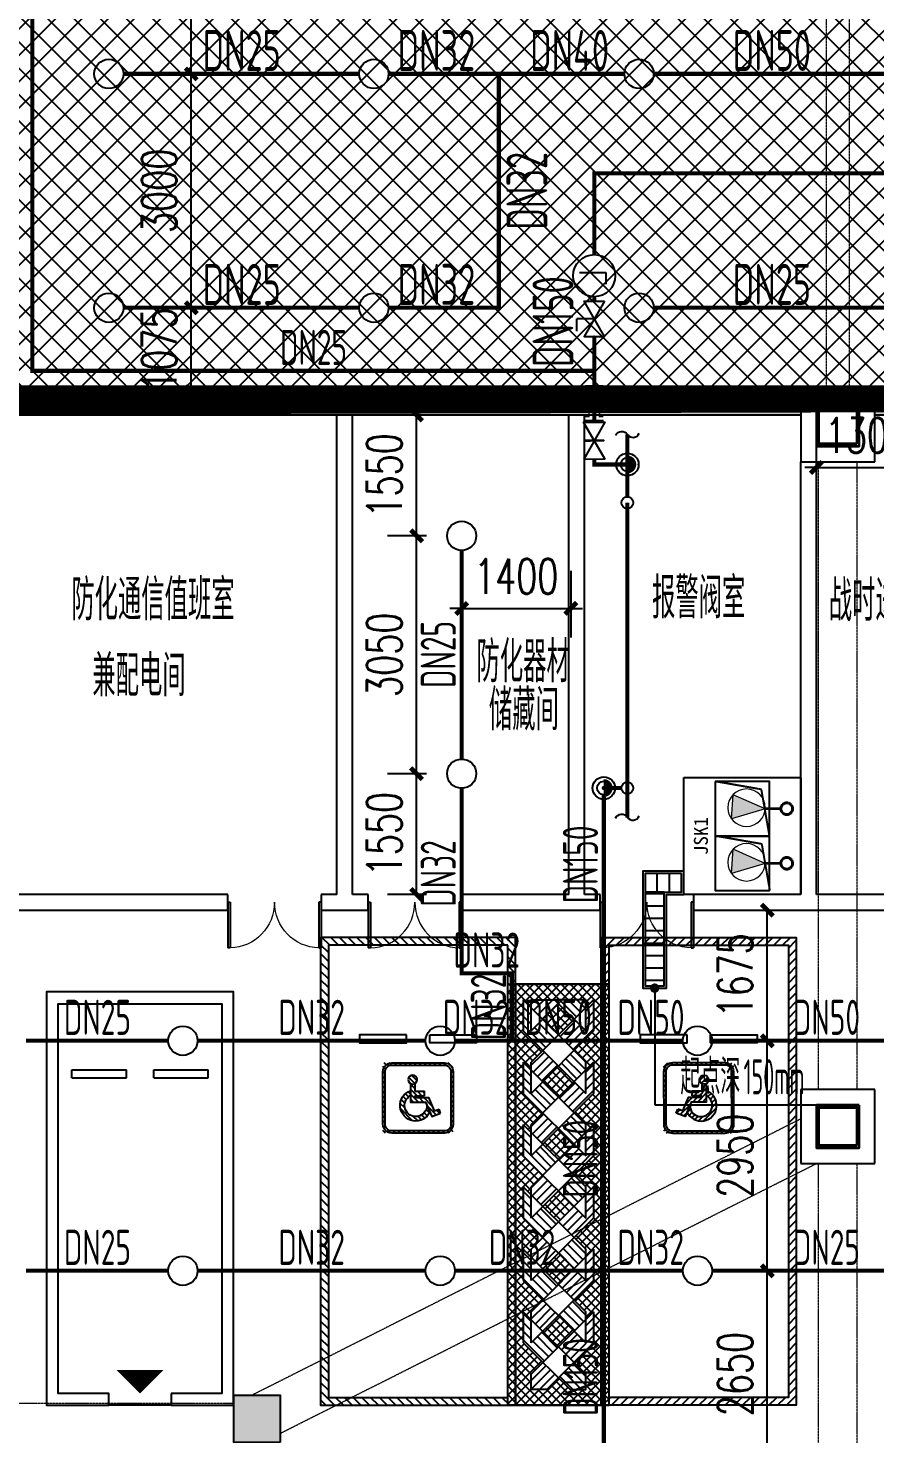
# Model space of a CAD drawing. Extents: x 6824721 to 16538177, y 2478193 to 6665639.
# Drawn here: x 8805328 to 8816189, y 2873509 to 2891538 of the extents above; entities that cross this region are included whole.
import ezdxf

# ---------------------------------------------------------------- set-up
doc = ezdxf.new("R2010")
doc.units = 0
doc.header["$LTSCALE"] = 10
for name, pattern in [('DASH', [0.35, 0.25, -0.1]), ('DASHEDX2', [1.5, 1, -0.5]), ('排水', [1.1, 1, -0.1])]:
    doc.linetypes.add(name, pattern=pattern)
for name, color, linetype, lineweight in [('$0$A-PUB_HATCH', 8, 'Continuous', 0), ('GPS-污水', 2, '排水', 40), ('钢梁', 141, 'Continuous', 18)]:
    doc.layers.add(name, color=color, linetype=linetype, lineweight=lineweight)
for name, color, linetype in [('0-wo', 8, 'Continuous'), ('0-绿', 3, 'Continuous'), ('00-停车位', 67, 'Continuous'), ('03小品', 2, 'Continuous'), ('3', 7, 'Continuous'), ('car', 252, 'Continuous'), ('DIM_LEAD', 3, 'Continuous'), ('PUB_HATCH', 8, 'Continuous'), ('S-梁-虚线', 4, 'DASH'), ('W-EQUIP_喷头', 7, 'Continuous'), ('W-EQUIP_喷淋', 7, 'Continuous'), ('W-EVALVE_喷淋', 7, 'Continuous'), ('W-PIPE-喷淋中', 6, 'Continuous'), ('W-TEXT_喷淋', 7, 'Continuous'), ('W-TWT_DIM', 3, 'Continuous'), ('W-VALVE_喷淋', 7, 'Continuous'), ('W-VPIPE-喷淋', 6, 'Continuous'), ('WALL', 9, 'Continuous'), ('排水', 224, 'DASHEDX2'), ('集水坑', 4, 'Continuous')]:
    doc.layers.add(name, color=color, linetype=linetype)
doc.styles.add('8B2_02', font='tssdeng.shx', dxfattribs={"width": 0.7, "bigfont": 'TSSDCHN.shx'})
doc.styles.add('_TCH_DIM_T3', font='SIMPLEX', dxfattribs={"width": 0.705882, "bigfont": 'GBCBIG'})
doc.styles.add('_TWT_PIPEDN', font='TSSDENG', dxfattribs={"width": 0.8, "height": 3.5, "bigfont": 'TSSDCHN'})
doc.styles.get("Standard").update_dxf_attribs({"font": 'TSSDENG.shx', "width": 0.7, "bigfont": 'TSSDCHN.shx'})
doc.styles.add('黑体', font='simhei.ttf', dxfattribs={"width": 0.65})
doc.dimstyles.new('_TWT_ARCH&&150', dxfattribs={"dimtxt": 446.25, "dimasz": 150, "dimexe": 375, "dimexo": 450, "dimgap": 189.375, "dimtad": 1, "dimdec": 0, "dimzin": 0, "dimdsep": 46, "dimtxsty": '_TCH_DIM_T3', "dimblk": 'ARCHTICK', "dimcen": 0.09, "dimclrt": 7, "dimazin": 2, "dimtfac": 1, "dimtdec": 0, "dimtix": 1, "dimtmove": 2, "dimatfit": 3, "dimfxl": 0, "dimtolj": 1, "dimtzin": 0, "dimarcsym": 0})
pattern_1 = [(45, (-1868267.6, 386048.79), (-56.1266008, 56.1266008), [])]
pattern_2 = [(45, (-1051447.4, 216448.07), (-31.571213, 31.571213), [])]

# ---------------------------------------------------------------- blocks, each defined once
blk = doc.blocks.new('车位2400x5300')
at = {"layer": '00-停车位', "color": 251}
for p, q in [((-875, -1000), (-175, -1000)), ((-875, -1100), (-875, -1000)), ((-175, -1100), (-175, -1000)), ((175, -1000), (875, -1000)), ((175, -1100), (175, -1000)), ((875, -1100), (875, -1000)), ((-875, -1100), (-175, -1100)), ((175, -1100), (875, -1100)), ((400, -5300), (-400, -5300))]:
    blk.add_line(p, q, dxfattribs=at)
blk.add_lwpolyline([(400, -5150), (400, -5300), (1200, -5300), (1200, 0), (-1200, 0), (-1200, -5300), (-400, -5300), (-400, -5150), (-1050, -5150), (-1050, -150), (1050, -150), (1050, -5150), (400, -5150)], dxfattribs=at)
blk.add_lwpolyline([(0, -5150, 0, 600, 0), (0, -4850, 600, 600, 0)], format="xyseb", dxfattribs=at)
blk = doc.blocks.new('A$C45867796')
at = {"layer": '3'}
h = blk.add_hatch(dxfattribs=at)
h.set_pattern_fill('ANSI31', color=252, scale=50)
h.set_pattern_definition(pattern_1)
h.paths.add_polyline_path([(-2500, -6000), (0, -6000), (0, 0), (-2500, 0)])
h.paths.add_polyline_path([(-2400, -5900), (-100, -5900), (-100, -100), (-2400, -100)], flags=16)
h.paths.add_polyline_path([(-1400, -1250), (-1400, -1350), (-2000, -1350), (-2000, -1250)], flags=0)
h.paths.add_polyline_path([(-1100, -1250), (-500, -1250), (-500, -1350), (-1100, -1350)], flags=0)
h = blk.add_hatch(dxfattribs=at)
h.set_pattern_fill('ANSI31', color=252, scale=50)
h.set_pattern_definition(pattern_1)
h.paths.add_polyline_path([(-2500, -600), (-3700, -600), (-3700, -6000), (-2500, -6000)])
h.paths.add_polyline_path([(-2700, -1200), (-3100, -800), (-2700, -800)], flags=16)
h.paths.add_polyline_path([(-2700, -1600), (-2700, -2000), (-3500, -1200), (-3500, -800)], flags=16)
h.paths.add_polyline_path([(-2700, -2400), (-2700, -2800), (-3500, -2000), (-3500, -1600)], flags=16)
h.paths.add_polyline_path([(-3500, -2400), (-2700, -3200), (-2700, -3600), (-3500, -2800)], flags=16)
h.paths.add_polyline_path([(-3500, -3200), (-2700, -4000), (-2700, -4400), (-3500, -3600)], flags=16)
h.paths.add_polyline_path([(-3500, -4000), (-2700, -4800), (-2700, -5200), (-3500, -4400)], flags=16)
h.paths.add_polyline_path([(-3500, -4800), (-2700, -5600), (-2700, -5800), (-2900, -5800), (-3500, -5200)], flags=16)
h = blk.add_hatch(dxfattribs=at)
h.set_pattern_fill('ANSI31', color=252, scale=28.125)
h.set_pattern_definition(pattern_2)
h.paths.add_polyline_path([(-799, -2510), (-1699, -2510), (-1700, -1610), (-800, -1610)])
h.paths.add_polyline_path([(-827, -2482), (-1671, -2482), (-1672, -1638), (-828, -1638)], flags=16)
h = blk.add_hatch(dxfattribs=at)
h.set_pattern_fill('ANSI31', color=252, scale=28.125)
h.set_pattern_definition(pattern_2)
h.paths.add_polyline_path([(-1124, -1823, 1), (-1240, -1823, 1)])
h = blk.add_hatch(dxfattribs=at)
h.set_pattern_fill('ANSI31', color=252, scale=28.125)
h.set_pattern_definition(pattern_2)
h.paths.add_polyline_path([(-1210, -1974), (-1333, -1974), (-1333, -2030), (-1210, -2030), (-1210, -2055), (-1384, -2055), (-1457, -2224), (-1520, -2201), (-1539, -2254), (-1426, -2296), (-1347, -2111), (-1153, -2111), (-1153, -1873, -0.259), (-1210, -1874)])
h = blk.add_hatch(dxfattribs=at)
h.set_pattern_fill('ANSI31', color=252, scale=28.125)
h.set_pattern_definition(pattern_2)
h.paths.add_polyline_path([(-1363, -2149), (-1401, -2238, 1.512659), (-1153, -1967), (-1153, -2028, -1.826155)])
at = {"layer": 'car', "color": 8}
for p, q in [((-3500, -800), (-2700, -1600)), ((-2700, -1200), (-3100, -800)), ((-3500, -1200), (-2700, -2000)), ((-3500, -1600), (-2700, -2400)), ((-3500, -2000), (-2700, -2800)), ((-3500, -2400), (-2700, -3200)), ((-3500, -2800), (-2700, -3600)), ((-3500, -3200), (-2700, -4000)), ((-3500, -3600), (-2700, -4400)), ((-3500, -4000), (-2700, -4800)), ((-3500, -4400), (-2700, -5200)), ((-3500, -4800), (-2700, -5600))]:
    blk.add_line(p, q, dxfattribs=at)
at = {"layer": 'car', "ltscale": 0.5}
for p, q in [((-1210, -1974), (-1333, -1974)), ((-1333, -2030), (-1333, -1974)), ((-1210, -2030), (-1333, -2030)), ((-1539, -2254), (-1520, -2201))]:
    blk.add_line(p, q, dxfattribs=at)
for points in [[(-2500, 0), (0, 0), (0, -6000), (0, -6000), (-2500, -6000)], [(-2400, -100), (-100, -100), (-100, -5900), (-2400, -5900)], [(-3700, -600), (-2500, -600), (-2500, -6000), (-3700, -6000)], [(-1400, -1250), (-2000, -1250), (-2000, -1350), (-1400, -1350)], [(-1100, -1250), (-500, -1250), (-500, -1350), (-1100, -1350)]]:
    blk.add_lwpolyline(points, close=True, dxfattribs=at)
at = {"layer": 'car', "color": 8}
for points in [[(-3500, -800), (-3500, -1200)], [(-2700, -1200), (-2700, -800), (-3100, -800)], [(-3500, -1600), (-3500, -2000)], [(-2700, -2000), (-2700, -1600)], [(-3500, -2400), (-3500, -2800)], [(-2700, -2800), (-2700, -2400)], [(-3500, -3200), (-3500, -3600)], [(-2700, -3600), (-2700, -3200)], [(-3500, -4000), (-3500, -4400)], [(-2700, -4400), (-2700, -4000)], [(-3500, -4800), (-3500, -5200)], [(-2700, -5200), (-2700, -4800)], [(-3500, -5200), (-2900, -5800), (-2700, -5800), (-2700, -5600)]]:
    blk.add_lwpolyline(points, dxfattribs=at)
at = {"layer": 'car', "ltscale": 0.5}
for points in [[(-1587, -2510), (-912, -2510, 0.414214), (-799, -2397), (-800, -1722, 0.414214), (-912, -1610), (-1588, -1610, 0.414214), (-1700, -1723), (-1699, -2398, 0.414214)], [(-1587, -2482), (-912, -2482, 0.414214), (-827, -2397), (-828, -1722, 0.414214), (-912, -1638), (-1587, -1638, 0.414214), (-1672, -1723), (-1671, -2398, 0.414214)]]:
    blk.add_lwpolyline(points, format="xyb", close=True, dxfattribs=at)
for points in [[(-1153, -1873), (-1153, -2111), (-1347, -2111), (-1426, -2296), (-1539, -2254)], [(-1210, -1874), (-1210, -1974)], [(-1210, -2030), (-1210, -2055), (-1384, -2055), (-1457, -2224), (-1520, -2201)]]:
    blk.add_lwpolyline(points, dxfattribs=at)
blk.add_circle((-1182, -1823), 57.9, dxfattribs=at)
for radius, start, end in [(200, 204.5041, 70.6314), (143, 177.3017, 62.4815)]:
    blk.add_arc((-1220, -2155), radius, start, end, dxfattribs=at)
blk = doc.blocks.new('_FZH')
blk.add_lwpolyline([(-0.5, -0.5), (0.5, -0.5), (0.5, 0.5), (-0.5, 0.5)], close=True)
at = {"layer": 'PUB_HATCH'}
blk.add_solid([(-0.5, -0.5), (0.5, -0.5), (-0.5, 0.5), (0.5, 0.5)], dxfattribs=at)
blk = doc.blocks.new('$DorLib2D$00000002')
for p, q in [((-0.5, 0), (-0.5, 0.4875)), ((-0.475, 0.4875), (-0.5, 0.4875)), ((-0.475, 0), (-0.475, 0.4875)), ((0.475, 0), (0.475, 0.4875)), ((0.475, 0.4875), (0.5, 0.4875)), ((0.5, 0), (0.5, 0.4875)), ((-0.5, 0), (-0.475, 0)), ((0.5, 0), (0.475, 0))]:
    blk.add_line(p, q)
at = {"lineweight": 13}
for centre, start, end in [((-0.4875, 0), 0, 88.53072), ((0.4875, 0), 91.46928, 180)]:
    blk.add_arc(centre, 0.4875, start, end, dxfattribs=at)
blk = doc.blocks.new('$SB01_1')
h = blk.add_hatch(color=256)
h.dxf.hatch_style = 1
h.paths.add_polyline_path([(-0.381, -0.323), (0.5, 0), (-0.381, 0.323)])
h.paths.add_polyline_path([(0, 0), (0.002, 0), (0.002, 0.001), (0, 0.001)], flags=24)
h.paths.add_polyline_path([(0, -0.002), (0.003, -0.002), (0.003, -0.001), (0, -0.001)], flags=24)
h.paths.add_polyline_path([(0, -0.003), (0.003, -0.003), (0.003, -0.002), (0, -0.002)], flags=24)
for p, q in [((0.5, 0), (-0.381, 0.323)), ((-0.381, 0.323), (-0.381, -0.323)), ((0.5, 0), (-0.381, -0.323))]:
    blk.add_line(p, q)
blk.add_circle((0, 0), 0.5)
at = {"flags": 1}
for tag, p in [('UNIT', (0, 0)), ('SPEC', (0, -0.002)), ('WHAT', (0, -0.003))]:
    blk.add_attdef(tag, p, '', height=0.001, dxfattribs=at)
blk = doc.blocks.new('人防集水坑')
at = {"layer": 'GPS-污水', "color": 8, "linetype": '排水', "const_width": 35}
for points in [[(307486, 701151), (307284, 701151)], [(307486, 700451), (307284, 700451)]]:
    blk.add_lwpolyline(points, dxfattribs=at)
at = {"layer": 'GPS-污水', "color": 8, "linetype": '排水'}
for centre in [(307561, 701151), (307561, 700451)]:
    blk.add_circle(centre, 75, dxfattribs=at)
at = {"layer": '集水坑', "color": 8, "linetype": 'DASH', "ltscale": 0.5}
blk.add_lwpolyline([(306241, 700051), (306241, 701551), (307741, 701551), (307741, 700051)], close=True, dxfattribs=at)
at = {"layer": '集水坑', "color": 8, "linetype": 'Continuous', "ltscale": 0.5}
for points in [[(306641, 701501), (306641, 700801), (307341, 700801), (307341, 701501)], [(306641, 700801), (306641, 700101), (307341, 700101), (307341, 700801)]]:
    blk.add_lwpolyline(points, close=True, dxfattribs=at)
at = {"layer": '集水坑', "color": 8, "linetype": 'DASH', "ltscale": 0.5}
for points in [[(307341, 700801), (307237, 701397), (306641, 701501)], [(307347, 700101), (307243, 700697), (306647, 700801)]]:
    blk.add_lwpolyline(points, dxfattribs=at)
at = {"layer": '$0$A-PUB_HATCH', "color": 8, "linetype": '排水', "xscale": -480.0000000000002, "yscale": 480.0000000000002, "zscale": 480.0000000000002, "rotation": 176.2535374729293}
for p in [(307045, 701164, 0), (307045, 700464, 0)]:
    blk.add_blockref('$SB01_1', p, dxfattribs=at)
blk = doc.blocks.new('42pk')
at = {"layer": '03小品'}
h = blk.add_hatch(dxfattribs=at)
h.set_pattern_fill('ANSI31', color=8, scale=100, angle=585, style=0)
h.set_pattern_definition([(270, (499975, 1011634.6), (158.75, -2e-13), [])])
h.paths.add_polyline_path([(515211, 780230), (514772, 780230), (514772, 780470), (515211, 780470)])
h = blk.add_hatch(dxfattribs=at)
h.set_pattern_fill('ANSI31', color=8, scale=100, angle=135, style=0)
h.set_pattern_definition([(180, (499975, 1011634.6), (-1e-14, -158.75), [])])
h.paths.add_polyline_path([(514772, 779029), (515012, 779029), (515012, 780230), (514772, 780230)])
at = {"layer": '03小品', "color": 8}
for points in [[(515266, 780500), (514742, 780500), (514742, 778999), (515042, 778999), (515042, 780200), (515266, 780200), (515266, 780500)], [(515012, 780230), (514772, 780230)]]:
    blk.add_lwpolyline(points, dxfattribs=at)
blk.add_lwpolyline([(515236, 780470), (514772, 780470), (514772, 779029), (515012, 779029), (515012, 780230), (515236, 780230)], close=True, dxfattribs=at)
at = {"layer": 'DIM_LEAD', "color": 8}
for p, q in [((514892, 778999), (514892, 777501)), ((514892, 777501), (517064, 777501))]:
    blk.add_line(p, q, dxfattribs=at)
at = {"layer": 'DIM_LEAD', "color": 8, "const_width": 60}
blk.add_lwpolyline([(514892, 779029, 1), (514892, 778969, 1)], format="xyb", close=True, dxfattribs=at)
at = {"layer": '排水', "color": 8, "linetype": 'DASH'}
blk.add_lwpolyline([(514026, 782940, 0, 0, 0), (514738, 782228, 160, 0, 0), (515162, 781804, 0, 0, 0)], format="xyseb", dxfattribs=at)
at = {"layer": '集水坑', "color": 8, "linetype": 'Continuous'}
blk.add_blockref('人防集水坑', (209025, 80149), dxfattribs=at)
at = {"layer": '0-绿', "color": 8, "linetype": 'DASH', "style": '黑体'}
blk.add_text('JSK1', height=179.2, rotation=90, dxfattribs=at).set_placement((515574, 780705, 0))
at = {"layer": 'DIM_LEAD', "color": 8}
for s, width, p in [('起点深', 0.6, (515222, 777636)), ('150mm', 0.48, (516032, 777636))]:
    blk.add_text(s, height=450, dxfattribs=dict(at, width=width)).set_placement(p)
blk = doc.blocks.new('jkytk')
at = {"layer": 'WALL', "color": 1, "const_width": 200}
for points in [[(8537539, 2918952), (8537539, 2918952), (8530889, 2918952), (8530889, 2918252), (8528789, 2918252), (8528789, 2918952), (8516814, 2918952), (8516814, 2919852), (8516964, 2919852), (8516964, 2921752), (8509914, 2921752), (8509914, 2916752), (8499413, 2916751), (8499414, 2895502), (8528539, 2895502), (8528539, 2885752), (8531939, 2885752), (8531939, 2887852), (8537789, 2887852), (8537789, 2918951), (8537539, 2918952)], [(8549989, 2856077), (8515539, 2856077), (8515539, 2864326), (8498935, 2864326), (8498935, 2895326), (8528589, 2895402)]]:
    blk.add_lwpolyline(points, dxfattribs=at)
blk = doc.blocks.new('LIANGMOBAN')
at = {"layer": 'S-梁-虚线', "color": 8, "lineweight": 18}
for p, q in [((1946091, 181003), (1946091, 172953)), ((1946391, 172953), (1946391, 181003)), ((1945991, 172003), (1945991, 163953)), ((1946491, 163953), (1946491, 172003)), ((1945766, 163575), (1938720, 160028)), ((1939091, 159544), (1945965, 163003)), ((1945991, 163003), (1945991, 151953)), ((1946491, 151953), (1946491, 163003)), ((1931291, 159928), (1938491, 159928))]:
    blk.add_line(p, q, dxfattribs=at)
blk = doc.blocks.new('_ArchTick')
at = {"color": 0, "linetype": 'ByBlock', "const_width": 0.4}
blk.add_lwpolyline([(-0.5, -0.5), (0.5, 0.5)], dxfattribs=at)
blk = doc.blocks.new('*D354')
at = {"layer": 'Defpoints', "color": 0, "transparency": 16777216}
for p in [(8806971, 2887951), (8807421, 2887951), (8806971, 2886876)]:
    blk.add_point(p, dxfattribs=at)
at = {"layer": 'W-TWT_DIM', "color": 0, "lineweight": -2, "transparency": 16777216}
for p, q in [((8807421, 2887951), (8807421, 2888101)), ((8807421, 2887951), (8807796, 2887951)), ((8807421, 2886876), (8807421, 2887951)), ((8807421, 2886876), (8807796, 2886876)), ((8807421, 2886876), (8807421, 2886726))]:
    blk.add_line(p, q, dxfattribs=at)
at = {"layer": 'W-TWT_DIM', "color": 0, "lineweight": -2, "transparency": 16777216, "xscale": 150, "yscale": 150, "zscale": 150}
for p, rotation in [((8807421, 2887951), 270), ((8807421, 2886876), 90)]:
    blk.add_blockref('_ArchTick', p, dxfattribs=dict(at, rotation=rotation))
at = {"layer": 'W-TWT_DIM', "color": 7, "transparency": 16777216, "insert": (8807009, 2887414), "char_height": 446.2, "attachment_point": 5, "rotation": 90, "style": '_TCH_DIM_T3'}
blk.add_mtext('\\A1;1075', dxfattribs=at)
blk = doc.blocks.new('*D355')
at = {"layer": 'Defpoints', "color": 0, "transparency": 16777216}
for p in [(8806971, 2890951), (8807421, 2890951), (8806971, 2887951)]:
    blk.add_point(p, dxfattribs=at)
at = {"layer": 'W-TWT_DIM', "color": 0, "lineweight": -2, "transparency": 16777216}
for p, q in [((8807421, 2890951), (8807796, 2890951)), ((8807421, 2887951), (8807421, 2890951)), ((8807421, 2887951), (8807796, 2887951))]:
    blk.add_line(p, q, dxfattribs=at)
at = {"layer": 'W-TWT_DIM', "color": 0, "lineweight": -2, "transparency": 16777216, "xscale": 150, "yscale": 150, "zscale": 150}
for p, rotation in [((8807421, 2890951), 90), ((8807421, 2887951), 270)]:
    blk.add_blockref('_ArchTick', p, dxfattribs=dict(at, rotation=rotation))
at = {"layer": 'W-TWT_DIM', "color": 7, "transparency": 16777216, "insert": (8807009, 2889451), "char_height": 446.2, "attachment_point": 5, "rotation": 90, "style": '_TCH_DIM_T3'}
blk.add_mtext('\\A1;3000', dxfattribs=at)
blk = doc.blocks.new('*D356')
at = {"layer": 'Defpoints', "color": 0, "transparency": 16777216}
for p in [(8806971, 2893951), (8807421, 2893951), (8806971, 2890951)]:
    blk.add_point(p, dxfattribs=at)
at = {"layer": 'W-TWT_DIM', "color": 0, "lineweight": -2, "transparency": 16777216}
for p, q in [((8807421, 2893951), (8807796, 2893951)), ((8807421, 2890951), (8807421, 2893951)), ((8807421, 2890951), (8807796, 2890951))]:
    blk.add_line(p, q, dxfattribs=at)
at = {"layer": 'W-TWT_DIM', "color": 0, "lineweight": -2, "transparency": 16777216, "xscale": 150, "yscale": 150, "zscale": 150}
for p, rotation in [((8807421, 2893951), 90), ((8807421, 2890951), 270)]:
    blk.add_blockref('_ArchTick', p, dxfattribs=dict(at, rotation=rotation))
at = {"layer": 'W-TWT_DIM', "color": 7, "transparency": 16777216, "insert": (8807009, 2892451), "char_height": 446.2, "attachment_point": 5, "rotation": 90, "style": '_TCH_DIM_T3'}
blk.add_mtext('\\A1;3000', dxfattribs=at)
blk = doc.blocks.new('*D543')
at = {"layer": 'Defpoints', "color": 0, "transparency": 16777216}
for p in [(8816739, 2885903), (8815439, 2885026), (8816739, 2885026)]:
    blk.add_point(p, dxfattribs=at)
at = {"layer": 'W-TWT_DIM', "color": 0, "lineweight": -2, "transparency": 16777216}
for p, q in [((8815439, 2885476), (8815439, 2886278)), ((8816739, 2885476), (8816739, 2886278)), ((8815439, 2885903), (8815289, 2885903)), ((8815439, 2885903), (8816739, 2885903)), ((8816739, 2885903), (8816889, 2885903))]:
    blk.add_line(p, q, dxfattribs=at)
at = {"layer": 'W-TWT_DIM', "color": 0, "lineweight": -2, "transparency": 16777216, "xscale": 150, "yscale": 150, "zscale": 150}
blk.add_blockref('_ArchTick', (8815439, 2885903), dxfattribs=at)
at = {"layer": 'W-TWT_DIM', "color": 0, "lineweight": -2, "transparency": 16777216, "xscale": 150, "yscale": 150, "zscale": 150, "rotation": 180}
blk.add_blockref('_ArchTick', (8816739, 2885903), dxfattribs=at)
at = {"layer": 'W-TWT_DIM', "color": 7, "transparency": 16777216, "insert": (8816089, 2886315), "char_height": 446.2, "attachment_point": 5, "style": '_TCH_DIM_T3'}
blk.add_mtext('\\A1;1300', dxfattribs=at)
blk = doc.blocks.new('*D981')
at = {"layer": 'Defpoints', "color": 0, "transparency": 16777216}
for p in [(8814484, 2875601), (8814809, 2875601), (8814484, 2872951)]:
    blk.add_point(p, dxfattribs=at)
at = {"layer": 'W-TWT_DIM', "color": 0, "lineweight": -2, "transparency": 16777216}
for p, q in [((8814809, 2872951), (8814809, 2875601)), ((8814934, 2875601), (8815184, 2875601)), ((8814934, 2872951), (8815184, 2872951))]:
    blk.add_line(p, q, dxfattribs=at)
at = {"layer": 'W-TWT_DIM', "color": 0, "lineweight": -2, "transparency": 16777216, "xscale": 150, "yscale": 150, "zscale": 150}
for p, rotation in [((8814809, 2875601), 90), ((8814809, 2872951), 270)]:
    blk.add_blockref('_ArchTick', p, dxfattribs=dict(at, rotation=rotation))
at = {"layer": 'W-TWT_DIM', "color": 7, "transparency": 16777216, "insert": (8814397, 2874276), "char_height": 446.2, "attachment_point": 5, "rotation": 90, "style": '_TCH_DIM_T3'}
blk.add_mtext('\\A1;2650', dxfattribs=at)
blk = doc.blocks.new('*D982')
at = {"layer": 'Defpoints', "color": 0, "transparency": 16777216}
for p in [(8814484, 2878551), (8814809, 2878551), (8814484, 2875601)]:
    blk.add_point(p, dxfattribs=at)
at = {"layer": 'W-TWT_DIM', "color": 0, "lineweight": -2, "transparency": 16777216}
for p, q in [((8814809, 2875601), (8814809, 2878551)), ((8814934, 2878551), (8815184, 2878551)), ((8814934, 2875601), (8815184, 2875601))]:
    blk.add_line(p, q, dxfattribs=at)
at = {"layer": 'W-TWT_DIM', "color": 0, "lineweight": -2, "transparency": 16777216, "xscale": 150, "yscale": 150, "zscale": 150}
for p, rotation in [((8814809, 2878551), 90), ((8814809, 2875601), 270)]:
    blk.add_blockref('_ArchTick', p, dxfattribs=dict(at, rotation=rotation))
at = {"layer": 'W-TWT_DIM', "color": 7, "transparency": 16777216, "insert": (8814397, 2877076), "char_height": 446.2, "attachment_point": 5, "rotation": 90, "style": '_TCH_DIM_T3'}
blk.add_mtext('\\A1;2950', dxfattribs=at)
blk = doc.blocks.new('*D983')
at = {"layer": 'Defpoints', "color": 0, "transparency": 16777216}
for p in [(8814484, 2880226), (8814809, 2880226), (8814484, 2878551)]:
    blk.add_point(p, dxfattribs=at)
at = {"layer": 'W-TWT_DIM', "color": 0, "lineweight": -2, "transparency": 16777216}
for p, q in [((8814809, 2878551), (8814809, 2880226)), ((8814934, 2880226), (8815184, 2880226)), ((8814934, 2878551), (8815184, 2878551))]:
    blk.add_line(p, q, dxfattribs=at)
at = {"layer": 'W-TWT_DIM', "color": 0, "lineweight": -2, "transparency": 16777216, "xscale": 150, "yscale": 150, "zscale": 150}
for p, rotation in [((8814809, 2880226), 90), ((8814809, 2878551), 270)]:
    blk.add_blockref('_ArchTick', p, dxfattribs=dict(at, rotation=rotation))
at = {"layer": 'W-TWT_DIM', "color": 7, "transparency": 16777216, "insert": (8814397, 2879389), "char_height": 446.2, "attachment_point": 5, "rotation": 90, "style": '_TCH_DIM_T3'}
blk.add_mtext('\\A1;1675', dxfattribs=at)
blk = doc.blocks.new('*D1190')
at = {"layer": 'Defpoints', "color": 0, "transparency": 16777216}
for p in [(8810311, 2886576), (8810889, 2886576), (8810889, 2885026)]:
    blk.add_point(p, dxfattribs=at)
at = {"layer": 'W-TWT_DIM', "color": 0, "lineweight": -2, "transparency": 16777216}
for p, q in [((8810439, 2886576), (8809936, 2886576)), ((8810311, 2885026), (8810311, 2886576)), ((8810439, 2885026), (8809936, 2885026))]:
    blk.add_line(p, q, dxfattribs=at)
at = {"layer": 'W-TWT_DIM', "color": 0, "lineweight": -2, "transparency": 16777216, "xscale": 150, "yscale": 150, "zscale": 150}
for p, rotation in [((8810311, 2886576), 90), ((8810311, 2885026), 270)]:
    blk.add_blockref('_ArchTick', p, dxfattribs=dict(at, rotation=rotation))
at = {"layer": 'W-TWT_DIM', "color": 7, "transparency": 16777216, "insert": (8809898, 2885801), "char_height": 446.2, "attachment_point": 5, "rotation": 90, "style": '_TCH_DIM_T3'}
blk.add_mtext('\\A1;1550', dxfattribs=at)
blk = doc.blocks.new('*D1191')
at = {"layer": 'Defpoints', "color": 0, "transparency": 16777216}
for p in [(8810311, 2885026), (8810889, 2885026), (8810889, 2881976)]:
    blk.add_point(p, dxfattribs=at)
at = {"layer": 'W-TWT_DIM', "color": 0, "lineweight": -2, "transparency": 16777216}
for p, q in [((8810439, 2885026), (8809936, 2885026)), ((8810311, 2881976), (8810311, 2885026)), ((8810439, 2881976), (8809936, 2881976))]:
    blk.add_line(p, q, dxfattribs=at)
at = {"layer": 'W-TWT_DIM', "color": 0, "lineweight": -2, "transparency": 16777216, "xscale": 150, "yscale": 150, "zscale": 150}
for p, rotation in [((8810311, 2885026), 90), ((8810311, 2881976), 270)]:
    blk.add_blockref('_ArchTick', p, dxfattribs=dict(at, rotation=rotation))
at = {"layer": 'W-TWT_DIM', "color": 7, "transparency": 16777216, "insert": (8809898, 2883501), "char_height": 446.2, "attachment_point": 5, "rotation": 90, "style": '_TCH_DIM_T3'}
blk.add_mtext('\\A1;3050', dxfattribs=at)
blk = doc.blocks.new('*D1192')
at = {"layer": 'Defpoints', "color": 0, "transparency": 16777216}
for p in [(8810311, 2881976), (8810889, 2881976), (8810889, 2880426)]:
    blk.add_point(p, dxfattribs=at)
at = {"layer": 'W-TWT_DIM', "color": 0, "lineweight": -2, "transparency": 16777216}
for p, q in [((8810439, 2881976), (8809936, 2881976)), ((8810311, 2880426), (8810311, 2881976)), ((8810439, 2880426), (8809936, 2880426))]:
    blk.add_line(p, q, dxfattribs=at)
at = {"layer": 'W-TWT_DIM', "color": 0, "lineweight": -2, "transparency": 16777216, "xscale": 150, "yscale": 150, "zscale": 150}
for p, rotation in [((8810311, 2881976), 90), ((8810311, 2880426), 270)]:
    blk.add_blockref('_ArchTick', p, dxfattribs=dict(at, rotation=rotation))
at = {"layer": 'W-TWT_DIM', "color": 7, "transparency": 16777216, "insert": (8809898, 2881201), "char_height": 446.2, "attachment_point": 5, "rotation": 90, "style": '_TCH_DIM_T3'}
blk.add_mtext('\\A1;1550', dxfattribs=at)
blk = doc.blocks.new('*D1193')
at = {"layer": 'Defpoints', "color": 0, "transparency": 16777216}
for p in [(8810889, 2885026), (8812289, 2885026), (8812289, 2884096)]:
    blk.add_point(p, dxfattribs=at)
at = {"layer": 'W-TWT_DIM', "color": 0, "lineweight": -2, "transparency": 16777216}
for p, q in [((8810889, 2884576), (8810889, 2883721)), ((8812289, 2884576), (8812289, 2883721)), ((8810889, 2884096), (8810739, 2884096)), ((8810889, 2884096), (8812289, 2884096)), ((8812289, 2884096), (8812439, 2884096))]:
    blk.add_line(p, q, dxfattribs=at)
at = {"layer": 'W-TWT_DIM', "color": 0, "lineweight": -2, "transparency": 16777216, "xscale": 150, "yscale": 150, "zscale": 150}
blk.add_blockref('_ArchTick', (8810889, 2884096), dxfattribs=at)
at = {"layer": 'W-TWT_DIM', "color": 0, "lineweight": -2, "transparency": 16777216, "xscale": 150, "yscale": 150, "zscale": 150, "rotation": 180}
blk.add_blockref('_ArchTick', (8812289, 2884096), dxfattribs=at)
at = {"layer": 'W-TWT_DIM', "color": 7, "transparency": 16777216, "insert": (8811589, 2884508), "char_height": 446.2, "attachment_point": 5, "style": '_TCH_DIM_T3'}
blk.add_mtext('\\A1;1400', dxfattribs=at)
blk = doc.blocks.new('$TwtSys$00000125')
blk.add_circle((0, 0, 0), 1)
blk = doc.blocks.new('$EVALVE$00000041')
at = {"const_width": 78.4}
blk.add_lwpolyline([(0, 24, -1), (0, -24, 1)], format="xyb", dxfattribs=at)
for radius in [80, 48]:
    blk.add_circle((0, 0), radius)
for p in [(-80, 0), (80, 0)]:
    blk.add_point(p)
blk = doc.blocks.new('$EVALVE$00000030')
for p in [(0, 0), (87, 124)]:
    blk.add_line(p, (0, 124))
blk.add_lwpolyline([(-125, -72), (125, 72), (125, -72), (-125, 72)], close=True)
for p in [(-125, 0), (125, 0)]:
    blk.add_point(p)
blk = doc.blocks.new('$EVALVE$00000027')
at = {"color": 7}
for p, q in [((-23, 104), (-23, -83)), ((-23, -83), (61, -83))]:
    blk.add_line(p, q, dxfattribs=at)
blk.add_lwpolyline([(-150, 0, 1), (150, 0, 1), (-150, 0, 0.808179)], format="xyb")
for p in [(-150, 0), (150, 0)]:
    blk.add_point(p)
blk = doc.blocks.new('$VALVE$00000551')
at = {"const_width": 30}
for points in [[(-332, -177), (-332, 175)], [(-2, 100), (-252, 100), (-252, 175)], [(-2, 100), (-2, 175)], [(-2, 100), (248, 100), (248, 175)], [(332, -175), (332, 177)], [(-252, -175), (-252, -100), (-2, -100)], [(-2, -175), (-2, -100)], [(248, -175), (248, -100), (-2, -100)]]:
    blk.add_lwpolyline(points, dxfattribs=at)
blk = doc.blocks.new('$TwtSys$00000132')
at = {"elevation": 0}
blk.add_lwpolyline([(7, -101, -0.575183), (0, 0, 0.604745), (-11, 101, 16.924828)], format="xyb", dxfattribs=at)
blk = doc.blocks.new('$VALVE_U$00000021')
for points in [[(128, 226), (-131, 224), (131, -224), (-128, -226), (128, 226)], [(108, 1), (-114, -1)]]:
    blk.add_lwpolyline(points)
at = {"const_width": 30, "elevation": 3000}
blk.add_lwpolyline([(111, 1), (-111, -1)], dxfattribs=at)
for p in [(108, 1), (-111, -1, 3000)]:
    blk.add_point(p)

msp = doc.modelspace()

# ---------------------------------------------------------------- hatches: boundary and pattern name
h = msp.add_hatch()
h.set_pattern_fill('ANSI37', color=8, scale=150)
h.set_pattern_definition([(45, (8303016.86, 2710265.2), (-168.3798, 168.3798), []), (135, (8303016.86, 2710265.2), (-168.3798, -168.3798), [])])
h.paths.add_polyline_path([(8824414.1, 2949451.5), (8824414.1, 2935151.5), (8842714.1, 2935151.5), (8842714.1, 2879526.5), (8827964.1, 2879526.5), (8827964.1, 2881476.5), (8830839.1, 2881476.5), (8830939.1, 2886876.5), (8804334.6, 2886876.5), (8804142.3, 2820149.7), (8833564.1, 2820152.3), (8833564.1, 2817714.5), (8841204.8, 2810768), (8839163.9, 2808501.4), (8843102.6, 2804955), (8820829.2, 2780217.9), (8820829.2, 2770055.4), (8785124.6, 2730401.5), (8708264.1, 2730401.5), (8708264.1, 2736351.5), (8695014.1, 2750701.5), (8695014.1, 2775001.5), (8703014.1, 2775002.8), (8703014.1, 2949451.5), (8712039.3, 2949451.5)])
at = {"layer": '0-wo'}
for points in [[(8804764.1, 2886876.5), (8804764.1, 2886576.5), (8809389.1, 2886576.5), (8809389.1, 2886876.5)], [(8809389.1, 2886876.5), (8809389.1, 2886576.5), (8812364.1, 2886576.5), (8812364.1, 2886876.5)], [(8815239.1, 2886576.5), (8815239.1, 2886876.5), (8812364.1, 2886876.5), (8812364.1, 2886576.5)], [(8816189.1, 2886876.5), (8816189.1, 2886576.5), (8820564.1, 2886576.5), (8820714.1, 2886676.5), (8820714.1, 2886876.5)]]:
    msp.add_hatch(color=8, dxfattribs=at).paths.add_polyline_path(points)
at = {"layer": 'W-PIPE-喷淋中'}
for points in [[(8812589.8, 2889676.5), (8812563.6, 2889676.5), (8812563.6, 2889702.7)], [(8812589.8, 2889676.5), (8812589.8, 2889702.7), (8812563.6, 2889702.7)], [(8811366.1, 2887951.5), (8811366.1, 2887925.2), (8811392.4, 2887925.2)], [(8811366.1, 2887951.5), (8811392.4, 2887951.5), (8811392.4, 2887925.2)], [(8805381.6, 2887142.9), (8805355.3, 2887142.9), (8805355.3, 2887116.6)], [(8805381.6, 2887142.9), (8805381.6, 2887116.6), (8805355.3, 2887116.6)], [(8812589.8, 2885942.1), (8812563.6, 2885942.1), (8812563.6, 2885915.8)], [(8812589.8, 2885942.1), (8812589.8, 2885915.8), (8812563.6, 2885915.8)], [(8810889.1, 2879414.6), (8810862.8, 2879414.6), (8810862.8, 2879388.4)], [(8810889.1, 2879414.6), (8810889.1, 2879388.4), (8810862.8, 2879388.4)], [(8811533, 2879414.6), (8811533, 2879440.9), (8811559.2, 2879440.9)], [(8811533, 2879414.6), (8811559.2, 2879414.6), (8811559.2, 2879440.9)]]:
    msp.add_hatch(color=256, dxfattribs=at).paths.add_polyline_path(points)

# ---------------------------------------------------------------- linework, layer by layer
at = {"layer": '0-wo', "color": 8}
for p, q in [((8804764.1, 2886876.5), (8809389.1, 2886876.5)), ((8809389.1, 2886876.5), (8812364.1, 2886876.5)), ((8812364.1, 2886876.5), (8815239.1, 2886876.5)), ((8816189.1, 2886926.5), (8815239.1, 2886926.5)), ((8815239.1, 2886926.5), (8815239.1, 2885976.5)), ((8816189.1, 2886926.5), (8815239.1, 2886926.5)), ((8815239.1, 2886926.5), (8815239.1, 2885976.5)), ((8816189.1, 2885976.5), (8816189.1, 2886926.5)), ((8816189.1, 2885976.5), (8816189.1, 2886926.5)), ((8816189.1, 2886876.5), (8820714.1, 2886876.5)), ((8804764.1, 2886576.5), (8809389.1, 2886576.5)), ((8809289.1, 2880426.5), (8809289.1, 2886576.5)), ((8809389.1, 2886576.5), (8812364.1, 2886576.5)), ((8809489.1, 2880426.5), (8809489.1, 2886576.5)), ((8812264.1, 2880426.5), (8812264.1, 2886576.5)), ((8812364.1, 2886576.5), (8815239.1, 2886576.5)), ((8812464.1, 2880426.5), (8812464.1, 2886576.5)), ((8816189.1, 2886576.5), (8820564.1, 2886576.5)), ((8815239.1, 2885976.5), (8816189.1, 2885976.5)), ((8815239.1, 2880426.5), (8815239.1, 2885976.5)), ((8815239.1, 2885976.5), (8816189.1, 2885976.5)), ((8815439.1, 2880426.5), (8815439.1, 2885976.5)), ((8807889.1, 2880426.5), (8804634.6, 2880426.5)), ((8807889.1, 2880226.5), (8807889.1, 2880426.5)), ((8809289.1, 2880426.5), (8809089.1, 2880426.5)), ((8809089.1, 2880426.5), (8809089.1, 2880226.5)), ((8809689.1, 2880426.5), (8809489.1, 2880426.5)), ((8809689.1, 2880226.5), (8809689.1, 2880426.5)), ((8812264.1, 2880426.5), (8810889.1, 2880426.5)), ((8810889.1, 2880426.5), (8810889.1, 2880226.5)), ((8812664.1, 2880426.5), (8812464.1, 2880426.5)), ((8812664.1, 2880226.5), (8812664.1, 2880426.5)), ((8815239.1, 2880426.5), (8813864.1, 2880426.5)), ((8813864.1, 2880426.5), (8813864.1, 2880226.5)), ((8818864.1, 2880426.5), (8815439.1, 2880426.5)), ((8804634.6, 2880226.5), (8807889.1, 2880226.5)), ((8809089.1, 2880226.5), (8809389.1, 2880226.5)), ((8809389.1, 2880226.5), (8809689.1, 2880226.5)), ((8810889.1, 2880226.5), (8812364.1, 2880226.5)), ((8812364.1, 2880226.5), (8812664.1, 2880226.5)), ((8813864.1, 2880226.5), (8815339.1, 2880226.5)), ((8815339.1, 2880226.5), (8818864.1, 2880226.5)), ((8816189.1, 2877926.5), (8815239.1, 2877926.5)), ((8815239.1, 2877926.5), (8815239.1, 2876976.5)), ((8816189.1, 2876976.5), (8816189.1, 2877926.5)), ((8815239.1, 2876976.5), (8816189.1, 2876976.5))]:
    msp.add_line(p, q, dxfattribs=at)
at = {"layer": '0-wo', "color": 8, "lineweight": 35}
for points in [[(8815989.1, 2886726.5), (8815439.1, 2886726.5), (8815439.1, 2886176.5), (8815989.1, 2886176.5)], [(8815989.1, 2886726.5), (8815439.1, 2886726.5), (8815439.1, 2886176.5), (8815989.1, 2886176.5)], [(8815959.1, 2886206.5), (8815469.1, 2886206.5), (8815469.1, 2886696.5), (8815959.1, 2886696.5)], [(8815989.1, 2877726.5), (8815439.1, 2877726.5), (8815439.1, 2877176.5), (8815989.1, 2877176.5)], [(8815989.1, 2877726.5), (8815439.1, 2877726.5), (8815439.1, 2877176.5), (8815989.1, 2877176.5)], [(8815959.1, 2877206.5), (8815469.1, 2877206.5), (8815469.1, 2877696.5), (8815959.1, 2877696.5)]]:
    msp.add_lwpolyline(points, close=True, dxfattribs=at)
at = {"layer": 'W-PIPE-喷淋中', "ltscale": 1.5, "const_width": 52.5}
for points in [[(8805381.6, 2887142.9), (8805381.6, 2908404.9)], [(8809576.6, 2890951.5), (8806551.6, 2890951.5)], [(8811366.1, 2890951.5), (8809951.6, 2890951.5)], [(8812976.6, 2890951.5), (8811366.1, 2890951.5)], [(8811366.1, 2887951.5), (8811366.1, 2890951.5)], [(8816376.6, 2890951.5), (8813351.6, 2890951.5)], [(8812589.8, 2888633.2), (8812589.8, 2889676.5)], [(8812589.8, 2889676.5), (8825539.1, 2889676.5)], [(8812589.8, 2888034.7), (8812589.8, 2888093.2)], [(8806551.6, 2887951.5), (8809576.6, 2887951.5)], [(8809951.6, 2887951.5), (8811366.1, 2887951.5)], [(8813351.6, 2887951.5), (8816376.6, 2887951.5)], [(8812589.8, 2886484.7), (8812589.8, 2887584)], [(8812589.8, 2887142.9), (8805381.6, 2887142.9)], [(8813014.4, 2886327.5), (8813014.4, 2885535.4)], [(8812589.8, 2885942.1), (8812589.8, 2886012.2)], [(8812870.4, 2885942.1), (8812589.8, 2885942.1)], [(8813014.4, 2885942.1), (8812870.4, 2885942.1)], [(8813014.4, 2885451.9), (8813014.4, 2881418.4)], [(8810889.1, 2884839), (8810889.1, 2882164)], [(8810889.1, 2881789), (8810889.1, 2879414.6)], [(8812856.3, 2881792.4), (8812712.3, 2881792.4)], [(8812930.5, 2881792.4), (8812856.3, 2881792.4)], [(8812712.3, 2881706), (8812712.3, 2878551.5)], [(8813014.4, 2881418.4), (8813014.4, 2881412.5)], [(8810889.1, 2879414.6), (8811533, 2879414.6)], [(8811533, 2879414.6), (8811533, 2878551.5)], [(8807126.6, 2878551.5), (8805301.6, 2878551.5)], [(8810426.6, 2878551.5), (8807501.6, 2878551.5)], [(8811533, 2878551.5), (8810801.6, 2878551.5)], [(8812712.3, 2878551.5), (8811533, 2878551.5)], [(8813726.6, 2878551.5), (8812712.3, 2878551.5)], [(8812712.3, 2878551.5), (8812712.3, 2875601.5)], [(8817026.6, 2878551.5), (8814101.6, 2878551.5)], [(8805301.6, 2875601.5), (8807126.6, 2875601.5)], [(8807501.6, 2875601.5), (8810426.6, 2875601.5)], [(8810801.6, 2875601.5), (8812712.3, 2875601.5)], [(8812712.3, 2875601.5), (8812712.3, 2872951.5)], [(8812712.3, 2875601.5), (8813726.6, 2875601.5)], [(8814101.6, 2875601.5), (8817026.6, 2875601.5)]]:
    msp.add_lwpolyline(points, dxfattribs=at)
at = {"layer": 'W-VPIPE-喷淋'}
for centre in [(8813014.4, 2885451.9), (8813014.4, 2881792.4)]:
    msp.add_circle(centre, 75, dxfattribs=at)

# ---------------------------------------------------------------- block references
msp.add_blockref('jkytk', (305383.7, -8645.8))
at = {"layer": '0-wo'}
msp.add_blockref('42pk', (8298472.7, 2100226.9), dxfattribs=at)
at = {"layer": '0-wo', "color": 8, "yscale": -1200, "zscale": 200}
for p, xscale in [((8808489.1, 2880326.5), 1200), ((8810289.1, 2880326.5), -1200), ((8813264.1, 2880326.5), 1200)]:
    msp.add_blockref('$DorLib2D$00000002', p, dxfattribs=dict(at, xscale=xscale))
at = {"layer": '0-wo', "color": 8, "xscale": -1}
msp.add_blockref('A$C45867796', (8809080, 2879876.5), dxfattribs=at)
at = {"layer": '0-wo', "color": 8}
for name, p in [('A$C45867796', (8815179.9, 2879876.5)), ('车位2400x5300', (8806764.1, 2879176.5))]:
    msp.add_blockref(name, p, dxfattribs=at)
at = {"layer": '0-wo', "color": 8, "xscale": 600, "yscale": 600, "zscale": 600, "rotation": 90}
msp.add_blockref('_FZH', (8808264.1, 2873701.5), dxfattribs=at)
at = {"layer": 'W-EQUIP_喷头', "xscale": 187.5, "yscale": 187.5, "zscale": 187.5}
for p in [(8806364.1, 2890951.5), (8809764.1, 2890951.5), (8813164.1, 2890951.5), (8806364.1, 2887951.5), (8809764.1, 2887951.5), (8813164.1, 2887951.5), (8810889.1, 2885026.5), (8810889.1, 2881976.5), (8807314.1, 2878551.5), (8810614.1, 2878551.5), (8813914.1, 2878551.5), (8807314.1, 2875601.5), (8810614.1, 2875601.5), (8813914.1, 2875601.5)]:
    msp.add_blockref('$TwtSys$00000125', p, dxfattribs=at)
at = {"layer": 'W-EQUIP_喷淋', "xscale": 1.5, "yscale": 1.5, "zscale": 1.5, "rotation": 270}
for p in [(8813014.4, 2886327.5), (8813014.4, 2881418.4)]:
    msp.add_blockref('$TwtSys$00000132', p, dxfattribs=at)
at = {"layer": 'W-EVALVE_喷淋', "xscale": -1.8, "zscale": 1.8}
for name, p, yscale, rotation in [('$EVALVE$00000027', (8812589.8, 2888363.2), 1.8, 90), ('$EVALVE$00000030', (8812589.8, 2887809.3), 1.8, 90), ('$EVALVE$00000041', (8813014.4, 2885942.1), -1.8, 180), ('$EVALVE$00000041', (8812712.3, 2881792.4), -1.8, 180)]:
    msp.add_blockref(name, p, dxfattribs=dict(at, yscale=yscale, rotation=rotation))
at = {"layer": 'W-VALVE_喷淋'}
for name, p, xscale, yscale, zscale, rotation in [('$VALVE$00000551', (8812589.8, 2886727.8), 0.6719999999999999, 0.6719999999999999, 0.6719999999999999, 90), ('$VALVE_U$00000021', (8812589.8, 2886248.5), 1.05, 1.05, 1.05, 180)]:
    msp.add_blockref(name, p, dxfattribs=dict(at, xscale=xscale, yscale=yscale, zscale=zscale, rotation=rotation))
at = {"layer": '钢梁', "color": 6}
msp.add_blockref('LIANGMOBAN', (6869472.7, 2713973), dxfattribs=at)

# ---------------------------------------------------------------- texts
at = {"layer": '0-wo', "color": 6, "style": '8B2_02', "width": 0.6}
for s, p in [('防化通信值班室', (8805882.2, 2883943.8)), ('报警阀室', (8813330.7, 2883967.2)), ('战时进风机房', (8815596.6, 2883930.4)), ('防化器材', (8811079.6, 2883148.8)), ('兼配电间', (8806151.5, 2882969.8)), ('储藏间', (8811238.3, 2882531.5))]:
    msp.add_text(s, height=525, dxfattribs=at).set_placement(p)
at = {"layer": 'W-TEXT_喷淋', "style": '_TWT_PIPEDN', "width": 0.64}
for s, height, p in [('DN25', 525, (8807566.5, 2890989)), ('DN32', 525, (8810067.6, 2890989)), ('DN32', 525, (8810067.6, 2887989)), ('DN25', 525, (8814366.5, 2887989)), ('DN25', 450, (8808559.2, 2887217.9)), ('DN32', 450, (8810784.6, 2879489.6)), ('DN25', 450, (8805787.6, 2878626.5)), ('DN32', 450, (8808537.6, 2878626.5)), ('DN32', 450, (8810647.1, 2878626.5)), ('DN50', 450, (8811696.2, 2878626.5)), ('DN50', 450, (8812886.7, 2878626.5)), ('DN50', 450, (8815137.6, 2878626.5)), ('DN25', 450, (8805787.6, 2875676.5)), ('DN32', 450, (8808537.6, 2875676.5)), ('DN32', 450, (8811236.7, 2875676.5)), ('DN32', 450, (8812886.7, 2875676.5)), ('DN25', 450, (8815137.6, 2875676.5))]:
    msp.add_text(s, height=height, dxfattribs=at).set_placement(p)
for s, height, rotation, p in [('DN40', 525, 360, (8811767.6, 2890989)), ('DN50', 525, 0, (8814366.5, 2890989)), ('DN32', 525, 90, (8811989.3, 2888953.9)), ('DN25', 525, 359.99999, (8807566.5, 2887989)), ('DN150', 525, 90, (8812322.8, 2887190.4)), ('DN25', 450, 90, (8810814.1, 2883075)), ('DN150', 450, 90, (8812637.3, 2880313)), ('DN32', 450, 90, (8810814.1, 2880269.1)), ('DN32', 450, 90, (8811458, 2878556.6)), ('DN150', 450, 90, (8812637.3, 2876539.2)), ('DN150', 450, 90, (8812637.3, 2873739.2))]:
    msp.add_text(s, height=height, rotation=rotation, dxfattribs=at).set_placement(p)

# ---------------------------------------------------------------- dimensions: what is measured, and where the dimension line sits
at = {"layer": 'W-TWT_DIM'}
for p1, p2, distance, picture, middle in [((8806971.2, 2890951.5), (8806971.2, 2893951.5), -450, '*D356', (8807008.7, 2892451.5)), ((8806971.2, 2887951.5), (8806971.2, 2890951.5), -450, '*D355', (8807008.7, 2889451.5)), ((8806971.2, 2886876.5), (8806971.2, 2887951.5), -450, '*D354', (8807008.7, 2887414)), ((8810889.1, 2885026.5), (8810889.1, 2886576.5), 578.1, '*D1190', (8809898.5, 2885801.5)), ((8815439.1, 2885026.5), (8816739.1, 2885026.5), 876.1, '*D543', (8816089.1, 2886315.1)), ((8810889.1, 2881976.5), (8810889.1, 2885026.5), 578.1, '*D1191', (8809898.5, 2883501.5)), ((8810889.1, 2885026.5), (8812289.1, 2885026.5), -930.5, '*D1193', (8811589.1, 2884508.5)), ((8810889.1, 2880426.5), (8810889.1, 2881976.5), 578.1, '*D1192', (8809898.5, 2881201.5)), ((8814484.5, 2878551.5), (8814484.5, 2880226.5), -324.9, '*D983', (8814396.9, 2879389)), ((8814484.5, 2875601.5), (8814484.5, 2878551.5), -324.9, '*D982', (8814396.9, 2877076.5)), ((8814484.5, 2872951.5), (8814484.5, 2875601.5), -324.9, '*D981', (8814396.9, 2874276.5))]:
    dim = msp.add_aligned_dim(p1=p1, p2=p2, distance=distance, dimstyle='_TWT_ARCH&&150', dxfattribs=at)
    dim.commit()
    dim.dimension.update_dxf_attribs({"geometry": picture, "text_midpoint": middle})

doc.saveas('drawing.dxf')
